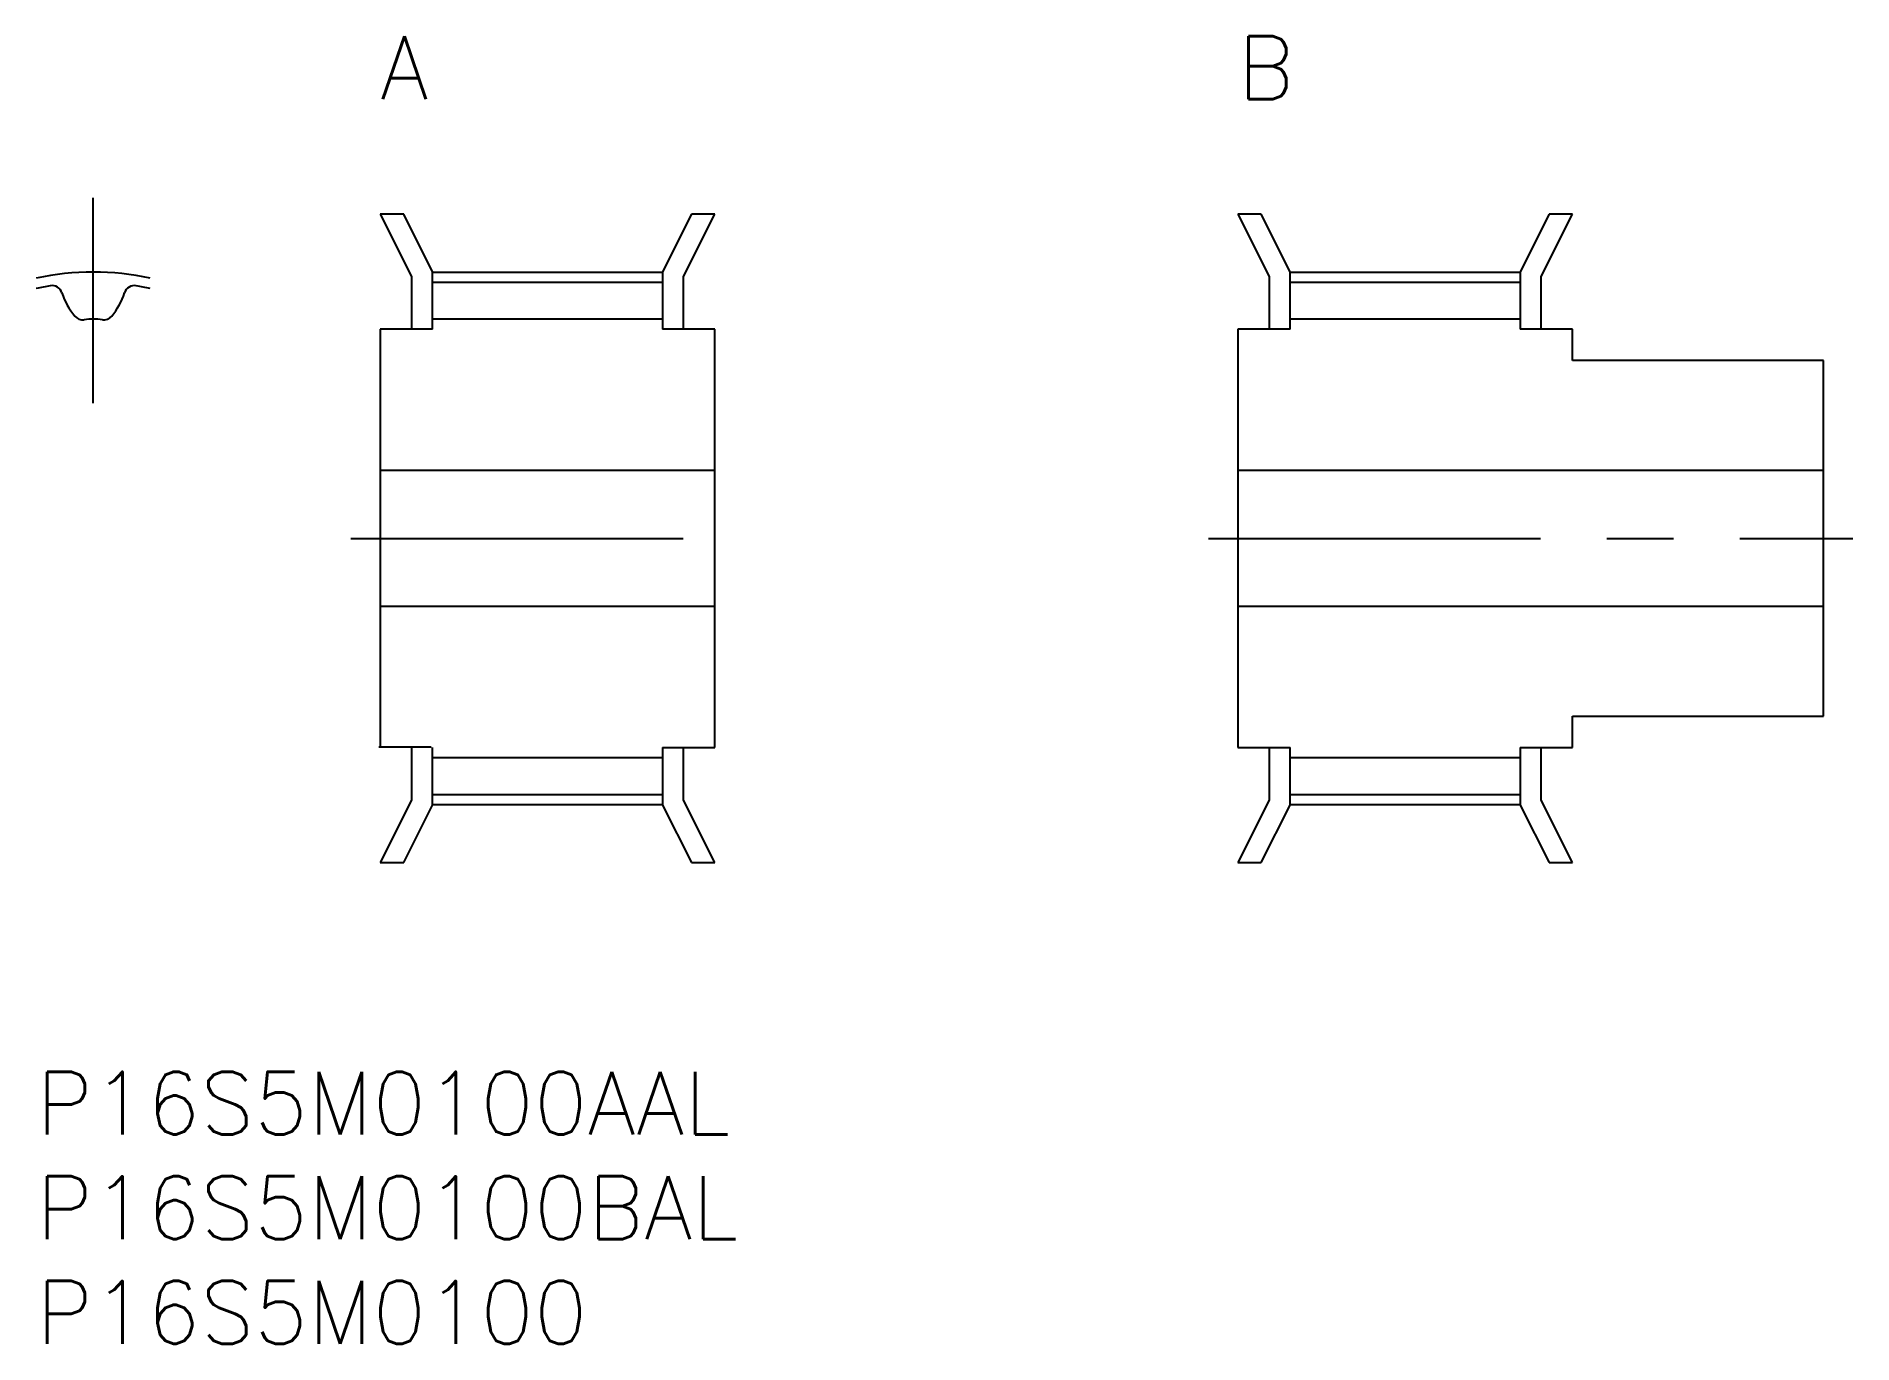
# Model space of a CAD drawing. Extents: x 0 to 86.8, y -13 to 49.5.
import ezdxf

# ---------------------------------------------------------------- set-up
doc = ezdxf.new("R2010")
doc.units = 0
doc.header["$LTSCALE"] = 0.5
doc.linetypes.add('CENTER', pattern=[50.8, 31.75, -6.35, 6.35, -6.35])
for name, color, linetype in [('MSM_CENTER', 1, 'CENTER'), ('MSM_CONTINUOUS', 7, 'CONTINUOUS'), ('MSM_PART_NUMBER', 7, 'CONTINUOUS')]:
    doc.layers.add(name, color=color, linetype=linetype)
doc.styles.get("Standard").update_dxf_attribs({"font": 'txt.shx', "height": 1, "bigfont": 'bigfont.shx'})

# ---------------------------------------------------------------- blocks, each defined once
blk = doc.blocks.new('*U36')
at = {"layer": 'MSM_PART_NUMBER'}
blk.add_text('A', height=3, dxfattribs=at).set_placement((16.445, 46.5))
blk = doc.blocks.new('*U37')
at = {"layer": 'MSM_PART_NUMBER'}
blk.add_text('B', height=3, dxfattribs=at).set_placement((57.445, 46.5))
blk = doc.blocks.new('*U38')
at = {"layer": 'MSM_PART_NUMBER'}
blk.add_text('P16S5M0100', height=3, dxfattribs=at).set_placement((0, -13))
blk = doc.blocks.new('*U39')
at = {"layer": 'MSM_PART_NUMBER'}
blk.add_text('P16S5M0100BAL', height=3, dxfattribs=at).set_placement((0, -8))
blk = doc.blocks.new('*U40')
at = {"layer": 'MSM_PART_NUMBER'}
blk.add_text('P16S5M0100AAL', height=3, dxfattribs=at).set_placement((0, -3))

msp = doc.modelspace()

# ---------------------------------------------------------------- linework, layer by layer
at = {"layer": 'MSM_CENTER'}
for p, q in [((2.722, 31.966), (2.722, 41.775)), ((18.945, 38.23), (29.945, 38.23)), ((59.945, 38.23), (70.945, 38.23)), ((15.045, 25.5), (33.845, 25.5)), ((56.045, 25.5), (86.845, 25.5)), ((18.945, 12.77), (29.945, 12.77)), ((59.945, 12.77), (70.945, 12.77))]:
    msp.add_line(p, q, dxfattribs=at)
msp.add_arc((2.722, 25.5), 12.73, 77.6519, 102.3481, dxfattribs=at)
at = {"layer": 'MSM_CONTINUOUS'}
for p, q in [((17.564, 41), (16.445, 41)), ((16.445, 41), (17.945, 38.012)), ((18.945, 38.249), (17.564, 41)), ((31.326, 41), (29.945, 38.249)), ((30.945, 38.012), (32.445, 41)), ((32.445, 41), (31.326, 41)), ((58.564, 41), (57.445, 41)), ((57.445, 41), (58.945, 38.012)), ((59.945, 38.249), (58.564, 41)), ((72.326, 41), (70.945, 38.249)), ((71.945, 38.012), (73.445, 41)), ((73.445, 41), (72.326, 41)), ((18.945, 35.5), (18.945, 38.249)), ((29.945, 38.249), (29.945, 35.5)), ((59.945, 35.5), (59.945, 38.249)), ((70.945, 38.249), (70.945, 35.5)), ((17.945, 38.012), (17.945, 35.5)), ((18.945, 37.75), (29.945, 37.75)), ((30.945, 35.5), (30.945, 38.012)), ((58.945, 38.012), (58.945, 35.5)), ((59.945, 37.75), (70.945, 37.75)), ((71.945, 35.5), (71.945, 38.012)), ((29.945, 35.98), (18.945, 35.98)), ((70.945, 35.98), (59.945, 35.98)), ((16.445, 35.5), (16.445, 15.5)), ((18.945, 35.5), (16.445, 35.5)), ((32.445, 35.5), (29.945, 35.5)), ((32.445, 15.5), (32.445, 35.5)), ((57.445, 35.5), (57.445, 15.5)), ((59.945, 35.5), (57.445, 35.5)), ((73.445, 35.5), (70.945, 35.5)), ((73.445, 34), (73.445, 35.5)), ((85.445, 34), (73.445, 34)), ((85.445, 17), (85.445, 34)), ((32.445, 28.75), (16.445, 28.75)), ((85.445, 28.75), (57.445, 28.75)), ((16.445, 22.25), (32.445, 22.25)), ((57.445, 22.25), (85.445, 22.25)), ((73.445, 15.5), (73.445, 17)), ((73.445, 17), (85.445, 17)), ((16.377, 15.53), (18.877, 15.53)), ((17.945, 15.5), (17.945, 12.988)), ((18.945, 12.751), (18.945, 15.5)), ((18.945, 15.02), (29.945, 15.02)), ((29.945, 15.5), (29.945, 12.751)), ((29.945, 15.5), (32.445, 15.5)), ((30.945, 12.988), (30.945, 15.5)), ((57.445, 15.5), (59.945, 15.5)), ((58.945, 15.5), (58.945, 12.988)), ((59.945, 12.751), (59.945, 15.5)), ((59.945, 15.02), (70.945, 15.02)), ((70.945, 15.5), (70.945, 12.751)), ((70.945, 15.5), (73.445, 15.5)), ((71.945, 12.988), (71.945, 15.5)), ((18.945, 13.25), (29.945, 13.25)), ((59.945, 13.25), (70.945, 13.25)), ((17.945, 12.988), (16.445, 10)), ((17.564, 10), (18.945, 12.751)), ((29.945, 12.751), (31.326, 10)), ((32.445, 10), (30.945, 12.988)), ((58.945, 12.988), (57.445, 10)), ((58.564, 10), (59.945, 12.751)), ((70.945, 12.751), (72.326, 10)), ((73.445, 10), (71.945, 12.988)), ((16.445, 10), (17.564, 10)), ((31.326, 10), (32.445, 10)), ((57.445, 10), (58.564, 10)), ((72.326, 10), (73.445, 10))]:
    msp.add_line(p, q, dxfattribs=at)
for centre, radius, start, end in [((2.722, 25.5), 12.25, 99.65995, 102.84005), ((0.751, 37.083), 0.5, 17.68213, 99.65995), ((4.694, 37.083), 0.5, 80.34005, 162.31787), ((2.722, 25.5), 12.25, 77.15995, 80.34005), ((4.347, 38.23), 3.275, 197.68214, 219.99096), ((1.097, 38.23), 3.275, 320.00904, 342.31787), ((2.221, 36.447), 0.5, 219.99096, 277.62736), ((2.722, 32.705), 3.275, 82.37264, 97.62736), ((3.223, 36.447), 0.5, 262.37264, 320.00904)]:
    msp.add_arc(centre, radius, start, end, dxfattribs=at)

# ---------------------------------------------------------------- block references
for name in ['*U36', '*U37', '*U40', '*U39', '*U38']:
    msp.add_blockref(name, (0, 0), dxfattribs=at)

doc.saveas('drawing.dxf')
